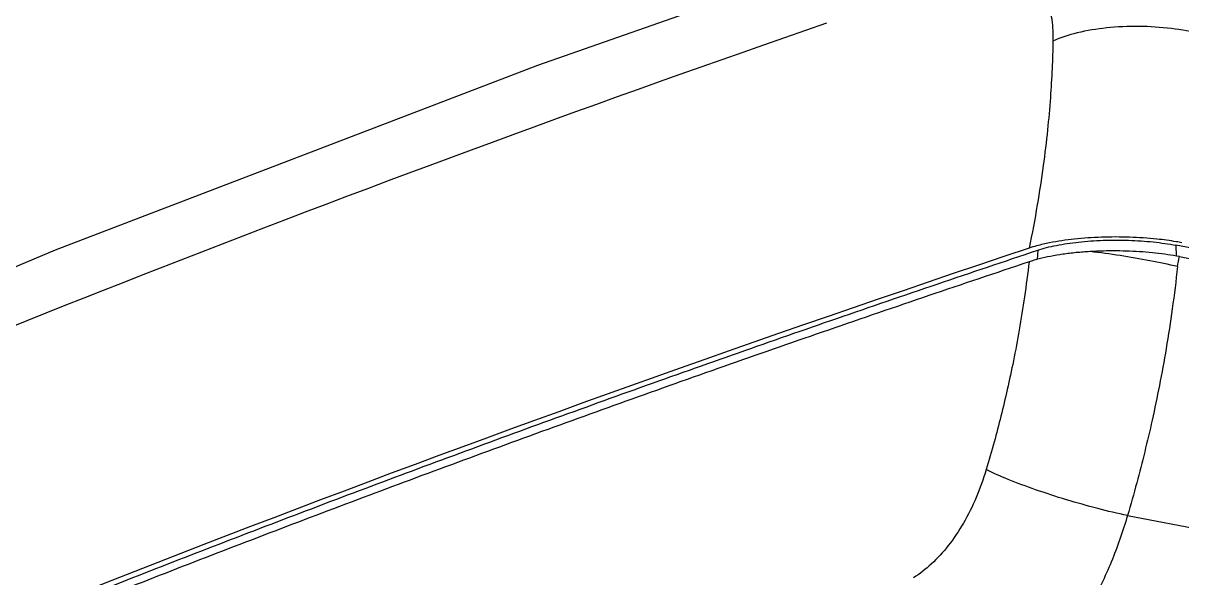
# Model space of a CAD drawing. Header units: millimetres. Extents: x -2947 to 97, y -3022 to 322.
# Drawn here: x -1567.29 to -1526.19, y -2099.98 to -2080.28 of the extents above; entities that cross this region are included whole.
import ezdxf

# ---------------------------------------------------------------- set-up
doc = ezdxf.new("R2010")
doc.units = ezdxf.units.MM
doc.layers.get('0').update_dxf_attribs({"linetype": 'CONTINUOUS'})

msp = doc.modelspace()

# ---------------------------------------------------------------- linework, layer by layer
at = {"color": 7}
for p, q in [((-1531.162, -2075.513), (-1549.044, -2081.785)), ((-1549.044, -2081.785), (-1566.155, -2088.346)), ((-1566.155, -2088.346), (-1582.085, -2095.04)), ((-1531.295, -2088.342), (-1531.323, -2088.674)), ((-1443.589, -2103.917), (-1526.398, -2088.168)), ((-1526.398, -2088.168), (-1526.384, -2088.554)), ((-1526.273, -2088.573), (-1443.398, -2104.334)), ((-1528.113, -2097.764), (-1445.176, -2113.538))]:
    msp.add_line(p, q, dxfattribs=at)
for centre, radius, start, end in [((-1327.423, -2691.149), 646.401, 109.086218, 111.318922), ((-1530.017, -2093.028), 5.016, 105.2383, 108.4337), ((-1527.97, -2097.467), 9.557, 79.2381, 80.4226), ((-1576.781, -2079.371), 51.339, 349.2745, 349.6749), ((-1364.819, -2594.907), 543.149, 111.33502, 113.78537)]:
    msp.add_arc(centre, radius, start, end, dxfattribs=at)
msp.add_ellipse((-986.322, -2216.596), major_axis=(-703.112, 6.332), ratio=0.27887, start_param=-0.680742, end_param=-0.551031, dxfattribs=at)
for points, start_tangent, end_tangent in [([(-1528.343, -2075.309), (-1527.95, -2075.419), (-1527.134, -2075.915), (-1526.455, -2076.731), (-1525.942, -2077.83), (-1525.617, -2079.164), (-1525.496, -2080.673)], (0.982264, -0.187505), (0.010703, -0.999943)), ([(-1533.006, -2078.305), (-1532.483, -2078.211), (-1531.996, -2078.292), (-1531.566, -2078.542), (-1531.214, -2078.951), (-1530.956, -2079.5), (-1530.801, -2080.165), (-1530.758, -2080.916)], (0.947655, 0.319297), (-0.017906, -0.99984)), ([(-1525.496, -2080.673), (-1526.556, -2080.475), (-1527.708, -2080.399), (-1528.856, -2080.452), (-1529.902, -2080.629), (-1530.758, -2080.916)], (-0.968055, 0.25074), (-0.910567, -0.413363)), ([(-1530.758, -2080.916), (-1530.789, -2081.894), (-1530.85, -2082.923), (-1530.951, -2084.072), (-1531.102, -2085.341), (-1531.314, -2086.733), (-1531.603, -2088.27)], (-0.01804, -0.999837), (-0.202328, -0.979318)), ([(-1526.38, -2088.043), (-1527.069, -2087.95), (-1528.039, -2087.883), (-1529.037, -2087.883), (-1530.003, -2087.951), (-1530.877, -2088.082), (-1531.335, -2088.189)], (-0.986043, 0.16649), (-0.964609, -0.263684)), ([(-1584.102, -2108.603), (-1578.034, -2105.964), (-1571.811, -2103.354), (-1565.434, -2100.774), (-1558.905, -2098.225), (-1552.225, -2095.706), (-1545.396, -2093.219), (-1538.419, -2090.764), (-1531.295, -2088.342)], (0.914307, 0.405021), (0.948411, 0.317042)), ([(-1531.295, -2088.342), (-1530.985, -2088.251), (-1530.637, -2088.172), (-1530.256, -2088.105), (-1529.847, -2088.053), (-1529.418, -2088.015), (-1528.974, -2087.992), (-1528.523, -2087.984), (-1528.074, -2087.992), (-1527.631, -2088.014), (-1527.201, -2088.051), (-1526.788, -2088.103), (-1526.398, -2088.168)], (0.948411, 0.317042), (0.982391, -0.186837)), ([(-1531.604, -2088.757), (-1538.72, -2091.177), (-1545.692, -2093.63), (-1552.516, -2096.116), (-1559.192, -2098.633), (-1565.717, -2101.182), (-1572.09, -2103.76), (-1578.31, -2106.369), (-1584.374, -2109.006)], (-0.948383, -0.317128), (-0.914307, -0.405021)), ([(-1531.604, -2088.757), (-1531.767, -2090), (-1531.954, -2091.171), (-1532.16, -2092.268), (-1532.378, -2093.289), (-1532.603, -2094.236), (-1532.844, -2095.158), (-1533.124, -2096.135)], (-0.11499, -0.993367), (-0.286823, -0.957984)), ([(-1529.441, -2088.392), (-1529.932, -2088.431), (-1530.402, -2088.488), (-1530.847, -2088.563), (-1531.251, -2088.653), (-1531.604, -2088.757)], (-0.998196, -0.060043), (-0.948383, -0.317128)), ([(-1526.273, -2088.573), (-1526.682, -2088.504), (-1527.118, -2088.449), (-1527.573, -2088.407), (-1528.036, -2088.381), (-1528.501, -2088.37), (-1528.969, -2088.373), (-1529.441, -2088.392)], (-0.982391, 0.186837), (-0.998399, -0.056564)), ([(-1526.338, -2088.925), (-1527.315, -2088.718), (-1528.375, -2088.536), (-1529.441, -2088.392)], (-0.973166, 0.230104), (-0.993388, 0.114805)), ([(-1526.338, -2088.925), (-1526.525, -2090.423), (-1526.742, -2091.831), (-1526.982, -2093.149), (-1527.238, -2094.375), (-1527.503, -2095.506), (-1527.785, -2096.603), (-1528.113, -2097.764)], (-0.108525, -0.994094), (-0.283475, -0.95898)), ([(-1533.124, -2096.135), (-1533.483, -2097.127), (-1533.936, -2098.034), (-1534.47, -2098.828), (-1535.068, -2099.482), (-1535.709, -2099.977)], (-0.286897, -0.957961), (-0.848941, -0.528487)), ([(-1528.113, -2097.764), (-1529.162, -2097.517), (-1530.281, -2097.203), (-1531.376, -2096.847), (-1532.351, -2096.481), (-1533.124, -2096.135)], (-0.978899, 0.204347), (-0.893884, 0.448299)), ([(-1528.113, -2097.764), (-1528.692, -2099.417), (-1529.418, -2100.931), (-1530.269, -2102.257), (-1531.216, -2103.352), (-1532.23, -2104.182)], (-0.280103, -0.95997), (-0.833736, -0.552164))]:
    msp.add_spline(points, degree=3, dxfattribs=dict(at, start_tangent=start_tangent, end_tangent=end_tangent))

doc.saveas('drawing.dxf')
